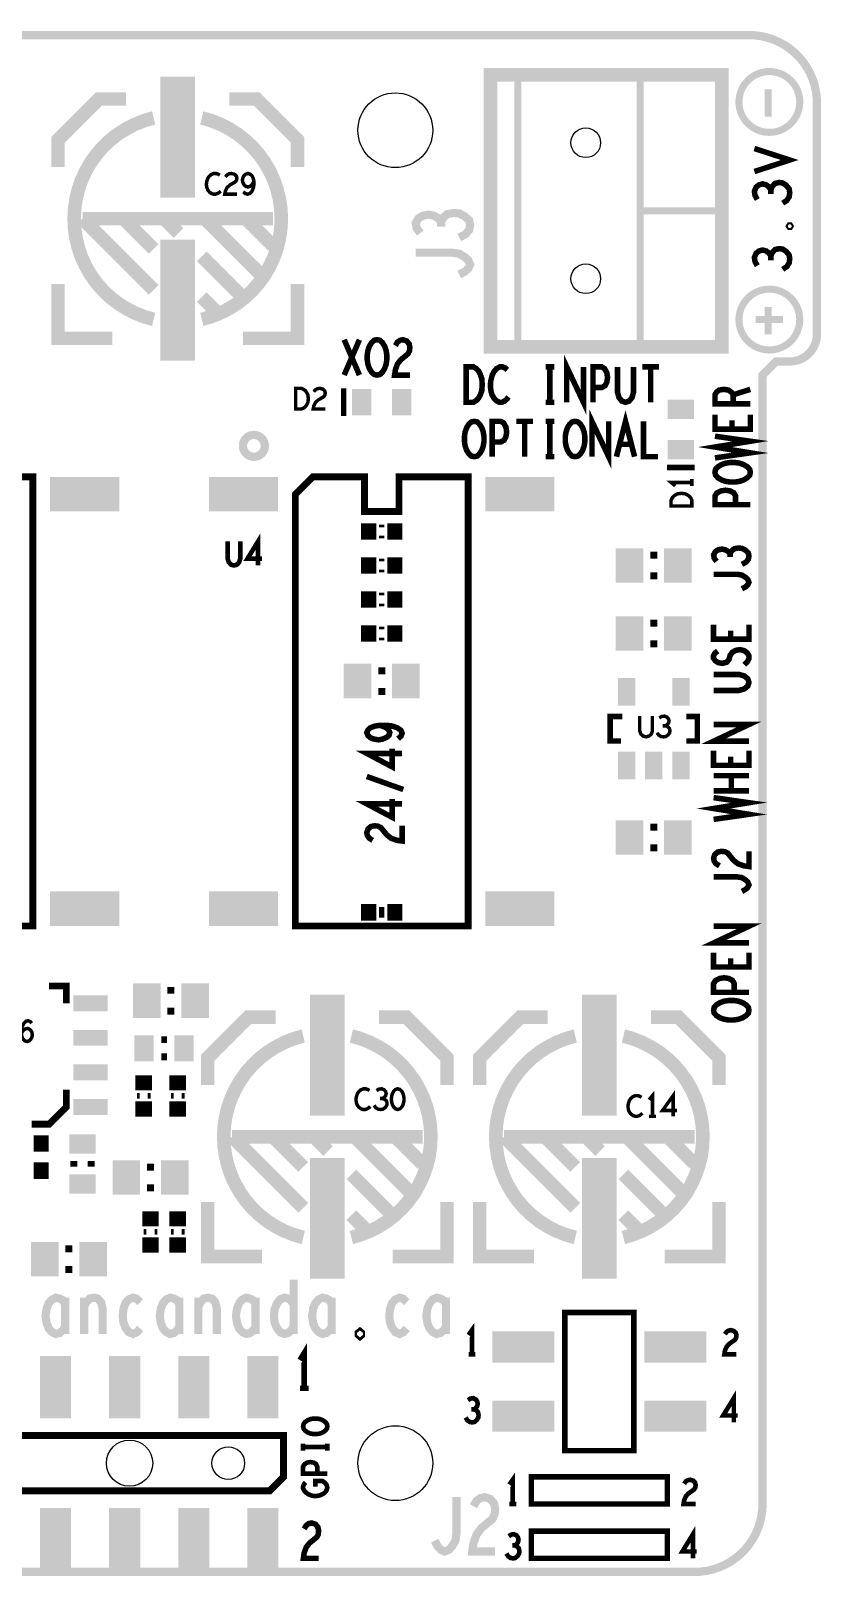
# Model space of a CAD drawing. Extents: x -0.2 to 77.2, y -0.2 to 57.8.
# Drawn here: x 48.1 to 77.2, y -0.2 to 56.7 of the extents above; entities that cross this region are included whole.
import ezdxf

# ---------------------------------------------------------------- set-up
doc = ezdxf.new("R2010")
doc.units = 0
doc.layers.get('0').update_dxf_attribs({"linetype": 'CONTINUOUS'})
for name, color, linetype in [('BOARD_ART', 7, 'CONTINUOUS'), ('PASTETOP_ART', 4, 'CONTINUOUS'), ('SILK_TOP_ART', 10, 'CONTINUOUS'), ('TRANSPORTPIDIGIII-1-4_DRL', 11, 'CONTINUOUS')]:
    doc.layers.add(name, color=color, linetype=linetype)

# ---------------------------------------------------------------- blocks, each defined once
blk = doc.blocks.new('RECTANGLE_76')
blk.add_solid([(0.635, 2.2225), (0.635, -2.2225), (-0.635, 2.2225), (-0.635, -2.2225)])
blk = doc.blocks.new('RECTANGLE_6')
blk.add_solid([(0.508, 0.635), (0.508, -0.635), (-0.508, 0.635), (-0.508, -0.635)])
blk = doc.blocks.new('RECTANGLE_73')
blk.add_solid([(1.27, 0.635), (1.27, -0.635), (-1.27, 0.635), (-1.27, -0.635)])
blk = doc.blocks.new('RECTANGLE_75')
blk.add_solid([(1.143, 0.5715), (1.143, -0.5715), (-1.143, 0.5715), (-1.143, -0.5715)])
blk = doc.blocks.new('RECTANGLE_13')
blk.add_solid([(0.3048, 0.2794), (0.3048, -0.2794), (-0.3048, 0.2794), (-0.3048, -0.2794)])
blk = doc.blocks.new('RECTANGLE_78')
blk.add_solid([(0.4826, 0.3556), (0.4826, -0.3556), (-0.4826, 0.3556), (-0.4826, -0.3556)])
blk = doc.blocks.new('RECTANGLE_8')
blk.add_solid([(0.5715, 1.143), (0.5715, -1.143), (-0.5715, 1.143), (-0.5715, -1.143)])
blk = doc.blocks.new('RECTANGLE_12')
blk.add_solid([(0.2794, 0.3048), (0.2794, -0.3048), (-0.2794, 0.3048), (-0.2794, -0.3048)])
blk = doc.blocks.new('RECTANGLE_72')
blk.add_solid([(0.635, 0.2921), (0.635, -0.2921), (-0.635, 0.2921), (-0.635, -0.2921)])
blk = doc.blocks.new('RECTANGLE_79')
blk.add_solid([(0.3556, 0.4826), (0.3556, -0.4826), (-0.3556, 0.4826), (-0.3556, -0.4826)])
blk = doc.blocks.new('RECTANGLE_21')
blk.add_solid([(0.3175, 0.508), (0.3175, -0.508), (-0.3175, 0.508), (-0.3175, -0.508)])
blk = doc.blocks.new('ROUND_112')
blk.add_circle((0, 0), 0.546)
blk = doc.blocks.new('ROUND_9')
blk.add_circle((0, 0), 0.6)
blk = doc.blocks.new('ROUND_10')
blk.add_circle((0, 0), 0.85)
blk = doc.blocks.new('ROUND_11')
blk.add_circle((0, 0), 1.375)

msp = doc.modelspace()

# ---------------------------------------------------------------- linework, layer by layer
at = {"layer": 'BOARD_ART', "const_width": 0.3048}
for points in [[(74.5, 56.5), (2.5, 56.5)], [(77, 45.5), (77, 54)], [(75, 39.5), (75, 41.25), (75, 44), (75.5, 44.5), (76, 44.5)], [(75, 12.75), (75, 13.25), (75, 35.75), (75, 39.5)], [(75, 2.5), (75, 7.75), (75, 12.75)], [(2.5, 0), (72.5, 0)]]:
    msp.add_lwpolyline(points, dxfattribs=at)
for points in [[(77, 54, 0.4142136), (74.5, 56.5)], [(76, 44.5, 0.4142136), (77, 45.5)], [(72.5, 0, 0.4142136), (75, 2.5)]]:
    msp.add_lwpolyline(points, format="xyb", dxfattribs=at)
at = {"layer": 'SILK_TOP_ART'}
for points, const_width in [([(68.5, 55.0401), (64.9999, 55.0401), (64.9999, 45.0399), (73.5, 45.0399), (73.5, 55.0401), (68.5, 55.0401)], 0.508), ([(65.9999, 55.0401), (65.9999, 45.0399)], 0.2601), ([(66.5, 55.0401), (70.5, 55.0401), (70.5, 45.0399)], 0.2601), ([(75.21, 54.5), (75.21, 53.5)], 0.2601), ([(49.1, 51.65), (49.1, 52.65), (50.6, 54.15), (51.6, 54.15)], 0.5), ([(57.9, 51.65), (57.9, 52.65), (56.4, 54.15), (55.4, 54.15)], 0.5), ([(74.7, 51.4826), (76, 51.906), (74.7, 52.3294)], 0.2032), ([(55.0503, 51.3485), (54.9868, 51.3866), (54.9128, 51.412), (54.8281, 51.412), (54.7328, 51.3739), (54.6588, 51.3104), (54.6058, 51.2342), (54.5635, 51.1072), (54.5529, 50.9929), (54.5741, 50.8786), (54.6058, 50.8024), (54.6693, 50.7262), (54.7434, 50.6754), (54.8175, 50.65), (54.8916, 50.65), (54.9657, 50.6754), (55.0292, 50.7135), (55.0821, 50.7643)], 0.127), ([(55.2514, 51.285), (55.3149, 51.3612), (55.389, 51.3993), (55.4737, 51.412), (55.5795, 51.3866), (55.6536, 51.3231), (55.6748, 51.2469), (55.6642, 51.1707), (55.6218, 51.1072), (55.4102, 50.9802), (55.3149, 50.8913), (55.2514, 50.7643), (55.2302, 50.65), (55.6748, 50.65)], 0.127), ([(55.9076, 50.7389), (55.9817, 50.6754), (56.0663, 50.65), (56.151, 50.6754), (56.2251, 50.7516), (56.278, 50.8659), (56.2992, 50.9802), (56.2992, 51.1199), (56.278, 51.2342), (56.2251, 51.3358), (56.1616, 51.3866), (56.0875, 51.412), (56.0028, 51.3866), (55.9393, 51.3358), (55.897, 51.2596), (55.8758, 51.158), (55.897, 51.0691), (55.9499, 50.9802), (56.0134, 50.9294), (56.0875, 50.9167), (56.1722, 50.9421), (56.2357, 51.0056), (56.2992, 51.1199)], 0.127), ([(75.3067, 50.8085), (75.2417, 50.9101), (75.1334, 50.9948), (75.0033, 51.0287), (74.8733, 50.9948), (74.765, 50.9101), (74.7, 50.7577), (74.7217, 50.6053), (74.8083, 50.4529)], 0.2032), ([(75.74, 50.3175), (75.8917, 50.419), (75.9783, 50.5545), (76, 50.7069), (75.9783, 50.8424), (75.87, 50.9779), (75.74, 51.0625), (75.61, 51.0795), (75.4584, 51.0456), (75.35, 50.9271), (75.3067, 50.8085), (75.3067, 50.6561)], 0.2032), ([(50, 49.75), (52.6151, 47.1349)], 0.5), ([(57, 49.75), (50, 49.75)], 0.5), ([(51.5, 49.75), (52.6151, 48.6349)], 0.5), ([(53, 49.75), (53.5276, 49.2224)], 0.5), ([(54.5, 49.75), (56.5, 47.75)], 0.5), ([(56, 49.75), (57, 48.75)], 0.5), ([(63.1833, 49.64), (63.0833, 49.76), (62.9167, 49.86), (62.7167, 49.9), (62.5167, 49.86), (62.35, 49.76), (62.25, 49.58), (62.2833, 49.4), (62.4167, 49.22)], 0.3), ([(63.85, 49.06), (64.0834, 49.18), (64.2167, 49.34), (64.25, 49.52), (64.2167, 49.68), (64.05, 49.84), (63.85, 49.94), (63.65, 49.96), (63.4167, 49.92), (63.25, 49.78), (63.1833, 49.64), (63.1833, 49.46)], 0.3), ([(73.5, 50.0399), (70.5, 50.0399)], 0.2601), ([(76.0433, 49.474), (76.0217, 49.4401), (75.9783, 49.4401), (75.9567, 49.474), (75.9783, 49.5079), (76.0217, 49.5079), (76.0433, 49.474)], 0.2032), ([(54.3849, 48.3651), (55.8, 46.95)], 0.5), ([(63.85, 47.7), (64.05, 47.8), (64.1833, 47.92), (64.25, 48.06), (64.1833, 48.22), (64.05, 48.34), (63.85, 48.46), (63.5834, 48.5), (62.25, 48.5)], 0.3), ([(75.3067, 48.3765), (75.2417, 48.4781), (75.1334, 48.5628), (75.0033, 48.5967), (74.8733, 48.5628), (74.765, 48.4781), (74.7, 48.3257), (74.7217, 48.1733), (74.8083, 48.0209)], 0.2032), ([(75.74, 47.8855), (75.8917, 47.987), (75.9783, 48.1225), (76, 48.2749), (75.9783, 48.4104), (75.87, 48.5459), (75.74, 48.6305), (75.61, 48.6475), (75.4584, 48.6136), (75.35, 48.4951), (75.3067, 48.3765), (75.3067, 48.2241)], 0.2032), ([(49.1, 47.35), (49.1, 45.35), (51.1, 45.35)], 0.5), ([(57.9, 47.35), (57.9, 45.35), (55.9, 45.35)], 0.5), ([(54.3849, 46.8651), (54.9, 46.35)], 0.5), ([(75.21, 46.5), (75.21, 45.5)], 0.2601), ([(75.75, 46.04), (74.75, 46.04)], 0.2601), ([(59.62, 44), (60.18, 45.3)], 0.2032), ([(59.62, 45.3), (60.18, 44)], 0.2032), ([(60.827, 44), (60.7203, 44.0217), (60.627, 44.1083), (60.547, 44.2383), (60.4937, 44.39), (60.467, 44.5633), (60.467, 44.7367), (60.4937, 44.91), (60.547, 45.0617), (60.627, 45.1917), (60.7203, 45.2783), (60.827, 45.3), (60.9337, 45.2783), (61.027, 45.1917), (61.107, 45.0617), (61.1603, 44.91), (61.187, 44.7367), (61.187, 44.5633), (61.1603, 44.39), (61.107, 44.2383), (61.027, 44.1083), (60.9337, 44.0217), (60.827, 44)], 0.2032), ([(61.5007, 45.0833), (61.5807, 45.2133), (61.674, 45.2783), (61.7807, 45.3), (61.914, 45.2567), (62.0073, 45.1483), (62.034, 45.0184), (62.0207, 44.8883), (61.9673, 44.78), (61.7007, 44.5633), (61.5807, 44.4117), (61.5007, 44.195), (61.474, 44), (62.034, 44)], 0.2032), ([(64.1067, 43), (64.1067, 44.3), (64.3733, 44.3), (64.48, 44.235), (64.56, 44.1483), (64.6267, 44.0184), (64.68, 43.8666), (64.6933, 43.65), (64.68, 43.4333), (64.6267, 43.2816), (64.56, 43.1516), (64.48, 43.065), (64.3733, 43), (64.1067, 43)], 0.2032), ([(65.6203, 44.1917), (65.5403, 44.2567), (65.447, 44.3), (65.3403, 44.3), (65.2203, 44.235), (65.127, 44.1267), (65.0603, 43.9967), (65.007, 43.78), (64.9937, 43.585), (65.0203, 43.39), (65.0603, 43.26), (65.1403, 43.13), (65.2337, 43.0433), (65.327, 43), (65.4203, 43), (65.5137, 43.0433), (65.5937, 43.1083), (65.6603, 43.195)], 0.2032), ([(67.021, 44.3), (67.341, 44.3)], 0.2032), ([(67.181, 44.3), (67.181, 43)], 0.2032), ([(67.8013, 43), (67.8013, 44.3), (68.4147, 43), (68.4147, 44.3)], 0.2032), ([(68.7683, 43), (68.7683, 44.3), (69.0883, 44.3), (69.195, 44.235), (69.275, 44.0833), (69.3017, 43.91), (69.275, 43.7367), (69.2083, 43.6067), (69.0883, 43.5416), (68.7683, 43.5416)], 0.2032), ([(69.6687, 44.3), (69.6687, 43.3683), (69.722, 43.1733), (69.8287, 43.0433), (69.962, 43), (70.0953, 43.0433), (70.202, 43.1733), (70.2553, 43.3683), (70.2553, 44.3)], 0.2032), ([(70.5823, 44.3), (71.1957, 44.3)], 0.2032), ([(70.889, 44.3), (70.889, 43)], 0.2032), ([(57.8347, 42.75), (57.8347, 43.512), (58.0463, 43.512), (58.131, 43.4739), (58.1945, 43.4231), (58.2474, 43.3469), (58.2898, 43.258), (58.3003, 43.131), (58.2898, 43.004), (58.2474, 42.9151), (58.1945, 42.8389), (58.131, 42.7881), (58.0463, 42.75), (57.8347, 42.75)], 0.127), ([(58.5014, 43.385), (58.5649, 43.4612), (58.639, 43.4993), (58.7237, 43.512), (58.8295, 43.4866), (58.9036, 43.4231), (58.9248, 43.3469), (58.9142, 43.2707), (58.8718, 43.2072), (58.6602, 43.0802), (58.5649, 42.9913), (58.5014, 42.8643), (58.4802, 42.75), (58.9248, 42.75)], 0.127), ([(59.603, 42.492), (59.603, 43.508)], 0.2032), ([(74.55, 42.9413), (73.25, 42.9413), (73.25, 43.2747), (73.315, 43.3813), (73.4017, 43.448), (73.575, 43.4747), (73.7483, 43.448), (73.8567, 43.368), (73.9217, 43.2747), (73.9217, 42.9413)], 0.2032), ([(73.9217, 43.2747), (74.55, 43.4747)], 0.2032), ([(67.021, 43), (67.341, 43)], 0.2032), ([(68.7283, 41), (68.7283, 42.3), (69.3417, 41), (69.3417, 42.3)], 0.2032), ([(69.6287, 41), (69.962, 42.3), (70.2953, 41)], 0.2032), ([(74.55, 42.5477), (74.55, 42.0143), (73.25, 42.0143), (73.25, 42.5477)], 0.2032), ([(64.4, 41), (64.2933, 41.0217), (64.2, 41.1083), (64.12, 41.2383), (64.0667, 41.39), (64.04, 41.5633), (64.04, 41.7367), (64.0667, 41.91), (64.12, 42.0617), (64.2, 42.1917), (64.2933, 42.2783), (64.4, 42.3), (64.5067, 42.2783), (64.6, 42.1917), (64.68, 42.0617), (64.7333, 41.91), (64.76, 41.7367), (64.76, 41.5633), (64.7333, 41.39), (64.68, 41.2383), (64.6, 41.1083), (64.5067, 41.0217), (64.4, 41)], 0.2032), ([(65.0603, 41), (65.0603, 42.3), (65.3803, 42.3), (65.487, 42.235), (65.567, 42.0833), (65.5937, 41.91), (65.567, 41.7367), (65.5003, 41.6067), (65.3803, 41.5416), (65.0603, 41.5416)], 0.2032), ([(65.9473, 42.3), (66.5607, 42.3)], 0.2032), ([(66.254, 42.3), (66.254, 41)], 0.2032), ([(67.021, 42.3), (67.341, 42.3)], 0.2032), ([(67.181, 42.3), (67.181, 41)], 0.2032), ([(68.108, 41), (68.0013, 41.0217), (67.908, 41.1083), (67.828, 41.2383), (67.7747, 41.39), (67.748, 41.5633), (67.748, 41.7367), (67.7747, 41.91), (67.828, 42.0617), (67.908, 42.1917), (68.0013, 42.2783), (68.108, 42.3), (68.2147, 42.2783), (68.308, 42.1917), (68.388, 42.0617), (68.4413, 41.91), (68.468, 41.7367), (68.468, 41.5633), (68.4413, 41.39), (68.388, 41.2383), (68.308, 41.1083), (68.2147, 41.0217), (68.108, 41)], 0.2032), ([(70.6223, 42.3), (70.6223, 41), (71.1557, 41)], 0.2032), ([(73.8783, 42.3343), (73.8783, 42.0143)], 0.2032), ([(70.1753, 41.455), (69.7487, 41.455)], 0.2032), ([(73.25, 40.954), (74.55, 41.1407), (73.25, 41.354), (74.55, 41.5673), (73.25, 41.754)], 0.2032), ([(67.021, 41), (67.341, 41)], 0.2032), ([(41.825, 39.62), (41.825, 23.745), (48.175, 23.745), (48.175, 40.255), (45.635, 40.255), (45.635, 38.985), (44.365, 38.985), (44.365, 40.255), (42.46, 40.255), (41.825, 39.62)], 0.254), ([(57.825, 39.62), (57.825, 23.745), (64.175, 23.745), (64.175, 40.255), (61.635, 40.255), (61.635, 38.985), (60.365, 38.985), (60.365, 40.255), (58.46, 40.255), (57.825, 39.62)], 0.254), ([(72.508, 40.603), (71.492, 40.603)], 0.2032), ([(74.55, 40.427), (74.5283, 40.3203), (74.4417, 40.227), (74.3117, 40.147), (74.16, 40.0937), (73.9867, 40.067), (73.8133, 40.067), (73.64, 40.0937), (73.4883, 40.147), (73.3583, 40.227), (73.2717, 40.3203), (73.25, 40.427), (73.2717, 40.5337), (73.3583, 40.627), (73.4883, 40.707), (73.64, 40.7603), (73.8133, 40.787), (73.9867, 40.787), (74.16, 40.7603), (74.3117, 40.707), (74.4417, 40.627), (74.5283, 40.5337), (74.55, 40.427)], 0.2032), ([(72.4, 40.0525), (71.638, 40.0525), (71.7904, 39.9255)], 0.127), ([(72.4, 39.9255), (72.4, 40.1795)], 0.127), ([(74.55, 39.2333), (73.25, 39.2333), (73.25, 39.5533), (73.315, 39.66), (73.4667, 39.74), (73.64, 39.7667), (73.8133, 39.74), (73.9433, 39.6733), (74.0084, 39.5533), (74.0084, 39.2333)], 0.2032), ([(72.4, 39.1847), (71.638, 39.1847), (71.638, 39.3963), (71.6761, 39.481), (71.7269, 39.5445), (71.8031, 39.5974), (71.892, 39.6398), (72.019, 39.6503), (72.146, 39.6398), (72.2349, 39.5974), (72.3111, 39.5445), (72.3619, 39.481), (72.4, 39.3963), (72.4, 39.1847)], 0.127), ([(56.4565, 37), (56.4565, 37.889), (56.0649, 37.2519), (56.5941, 37.2519)], 0.17), ([(61, 38.4), (61, 38.5)], 0.2032), ([(61, 38), (61, 38.1)], 0.2032), ([(55.3347, 37.889), (55.3347, 37.2519), (55.377, 37.1185), (55.4617, 37.0296), (55.5675, 37), (55.6733, 37.0296), (55.758, 37.1185), (55.8003, 37.2519), (55.8003, 37.889)], 0.17), ([(71, 37.508), (71, 37.254)], 0.254), ([(73.8067, 37.4293), (73.7417, 37.5093), (73.6334, 37.576), (73.5033, 37.6027), (73.3733, 37.576), (73.265, 37.5093), (73.2, 37.3893), (73.2217, 37.2693), (73.3083, 37.1493)], 0.2032), ([(74.24, 37.0427), (74.3917, 37.1227), (74.4783, 37.2293), (74.5, 37.3493), (74.4783, 37.456), (74.37, 37.5627), (74.24, 37.6293), (74.11, 37.6427), (73.9584, 37.616), (73.85, 37.5227), (73.8067, 37.4293), (73.8067, 37.3093)], 0.2032), ([(61, 37.15), (61, 37.25)], 0.2032), ([(61, 36.75), (61, 36.85)], 0.2032), ([(71, 36.746), (71, 36.492)], 0.254), ([(74.24, 36.1423), (74.37, 36.209), (74.4567, 36.289), (74.5, 36.3823), (74.4567, 36.489), (74.37, 36.569), (74.24, 36.649), (74.0667, 36.6757), (73.2, 36.6757)], 0.2032), ([(61, 35.9), (61, 36)], 0.2032), ([(61, 35.5), (61, 35.6)], 0.2032), ([(61, 34.65), (61, 34.75)], 0.2032), ([(71, 35.008), (71, 34.754)], 0.254), ([(74.5, 34.8217), (74.5, 34.2883), (73.2, 34.2883), (73.2, 34.8217)], 0.2032), ([(73.8283, 34.6083), (73.8283, 34.2883)], 0.2032), ([(61, 34.25), (61, 34.35)], 0.2032), ([(71, 34.246), (71, 33.992)], 0.254), ([(74.3267, 33.348), (74.435, 33.4547), (74.5, 33.5747), (74.5, 33.6813), (74.435, 33.788), (74.3267, 33.868), (74.175, 33.908), (74.0234, 33.8813), (73.8933, 33.8147), (73.8067, 33.6947), (73.7633, 33.5347), (73.6767, 33.4413), (73.525, 33.4013), (73.3733, 33.428), (73.265, 33.4947), (73.2, 33.588), (73.2, 33.6813), (73.2433, 33.7747), (73.3517, 33.8547)], 0.2032), ([(61, 33.004), (61, 33.258)], 0.254), ([(73.2, 32.4077), (74.1317, 32.4077), (74.3267, 32.461), (74.4567, 32.5677), (74.5, 32.701), (74.4567, 32.8343), (74.3267, 32.941), (74.1317, 32.9943), (73.2, 32.9943)], 0.2032), ([(61, 32.242), (61, 32.496)], 0.254), ([(69.8, 30.55), (69.4, 30.55), (69.4, 31.45), (69.85, 31.45)], 0.2), ([(70.4847, 31.462), (70.4847, 30.9159), (70.527, 30.8016), (70.6117, 30.7254), (70.7175, 30.7), (70.8233, 30.7254), (70.908, 30.8016), (70.9503, 30.9159), (70.9503, 31.462)], 0.127), ([(71.4266, 31.1064), (71.4901, 31.1445), (71.543, 31.208), (71.5642, 31.2842), (71.543, 31.3604), (71.4901, 31.4239), (71.3948, 31.462), (71.2996, 31.4493), (71.2043, 31.3985)], 0.127), ([(72.2, 30.55), (72.6, 30.55), (72.6, 31.45), (72.2, 31.45)], 0.2), ([(74.5, 30.5403), (73.2, 30.5403), (74.5, 31.1537), (73.2, 31.1537)], 0.2032), ([(61.5984, 30.6313), (61.7067, 30.7247), (61.75, 30.8313), (61.7067, 30.938), (61.5767, 31.0313), (61.3817, 31.098), (61.1867, 31.1247), (60.9483, 31.1247), (60.7533, 31.098), (60.58, 31.0313), (60.4933, 30.9513), (60.45, 30.858), (60.4933, 30.7513), (60.58, 30.6713), (60.71, 30.618), (60.8834, 30.5913), (61.035, 30.618), (61.1867, 30.6847), (61.2734, 30.7647), (61.295, 30.858), (61.2517, 30.9647), (61.1433, 31.0447), (60.9483, 31.1247)], 0.2032), ([(71.1197, 30.8524), (71.1832, 30.7635), (71.2678, 30.7127), (71.3631, 30.7), (71.4478, 30.7127), (71.5324, 30.7762), (71.5853, 30.8524), (71.5959, 30.9286), (71.5748, 31.0175), (71.5007, 31.081), (71.4266, 31.1064), (71.3313, 31.1064)], 0.127), ([(61.75, 30.091), (60.45, 30.091), (61.3817, 29.5977), (61.3817, 30.2643)], 0.2032), ([(74.5, 30.1867), (74.5, 29.6533), (73.2, 29.6533), (73.2, 30.1867)], 0.2032), ([(73.8283, 29.9733), (73.8283, 29.6533)], 0.2032), ([(61.7933, 28.764), (60.45, 29.244)], 0.2032), ([(73.2, 29.273), (74.5, 29.273)], 0.2032), ([(73.85, 29.273), (73.85, 28.713)], 0.2032), ([(61.75, 28.237), (60.45, 28.237), (61.3817, 27.7437), (61.3817, 28.4103)], 0.2032), ([(73.2, 27.666), (74.5, 27.8527), (73.2, 28.066), (74.5, 28.2793), (73.2, 28.466)], 0.2032), ([(74.5, 28.713), (73.2, 28.713)], 0.2032), ([(60.6667, 26.8967), (60.5367, 26.9767), (60.4717, 27.07), (60.45, 27.1767), (60.4933, 27.31), (60.6017, 27.4033), (60.7316, 27.43), (60.8617, 27.4167), (60.97, 27.3633), (61.1867, 27.0967), (61.3383, 26.9767), (61.555, 26.8967), (61.75, 26.87), (61.75, 27.43)], 0.2032), ([(71, 27.254), (71, 27.508)], 0.254), ([(71, 26.492), (71, 26.746)], 0.254), ([(73.4167, 25.9587), (73.2867, 26.0387), (73.2217, 26.132), (73.2, 26.2387), (73.2433, 26.372), (73.3517, 26.4653), (73.4816, 26.492), (73.6117, 26.4787), (73.72, 26.4253), (73.9367, 26.1587), (74.0883, 26.0387), (74.305, 25.9587), (74.5, 25.932), (74.5, 26.492)], 0.2032), ([(74.24, 25.0183), (74.37, 25.085), (74.4567, 25.165), (74.5, 25.2583), (74.4567, 25.365), (74.37, 25.445), (74.24, 25.525), (74.0667, 25.5517), (73.2, 25.5517)], 0.2032), ([(61, 24.45), (61, 24.05)], 0.2032), ([(74.5, 23.1243), (73.2, 23.1243), (74.5, 23.7377), (73.2, 23.7377)], 0.2032), ([(74.5, 22.7707), (74.5, 22.2373), (73.2, 22.2373), (73.2, 22.7707)], 0.2032), ([(73.8283, 22.5573), (73.8283, 22.2373)], 0.2032), ([(48.77, 21.54), (49.405, 21.54), (49.405, 20.905)], 0.254), ([(53.25, 21.254), (53.25, 21.508)], 0.254), ([(74.5, 21.3103), (73.2, 21.3103), (73.2, 21.6303), (73.265, 21.737), (73.4167, 21.817), (73.59, 21.8437), (73.7633, 21.817), (73.8933, 21.7503), (73.9584, 21.6303), (73.9584, 21.3103)], 0.2032), ([(74.5, 20.65), (74.4783, 20.5433), (74.3917, 20.45), (74.2617, 20.37), (74.11, 20.3167), (73.9367, 20.29), (73.7633, 20.29), (73.59, 20.3167), (73.4383, 20.37), (73.3083, 20.45), (73.2217, 20.5433), (73.2, 20.65), (73.2217, 20.7567), (73.3083, 20.85), (73.4383, 20.93), (73.59, 20.9833), (73.7633, 21.01), (73.9367, 21.01), (74.11, 20.9833), (74.2617, 20.93), (74.3917, 20.85), (74.4783, 20.7567), (74.5, 20.65)], 0.2032), ([(53.25, 20.492), (53.25, 20.746)], 0.254), ([(54.6, 17.9), (54.6, 18.9), (56.1, 20.4), (57.1, 20.4)], 0.5), ([(63.4, 17.9), (63.4, 18.9), (61.9, 20.4), (60.9, 20.4)], 0.5), ([(64.6, 17.9), (64.6, 18.9), (66.1, 20.4), (67.1, 20.4)], 0.5), ([(73.4, 17.9), (73.4, 18.9), (71.9, 20.4), (70.9, 20.4)], 0.5), ([(47.7514, 19.8175), (47.8255, 19.9064), (47.889, 19.9572), (47.9737, 19.9826), (48.0478, 19.9572), (48.1007, 19.9064), (48.143, 19.8302), (48.1536, 19.7413), (48.143, 19.6651), (48.1007, 19.5889), (48.0372, 19.5254), (47.9631, 19.5), (47.8784, 19.5254), (47.8043, 19.6016), (47.762, 19.7159), (47.7514, 19.8429), (47.7726, 20.008), (47.8043, 20.0969), (47.8572, 20.1858), (47.9313, 20.2493), (48.0054, 20.262), (48.0795, 20.2366), (48.1324, 20.1731)], 0.127), ([(53, 19.4405), (53, 19.6945)], 0.2032), ([(53, 18.8055), (53, 19.0595)], 0.2032), ([(49.405, 17.73), (49.405, 17.095), (48.77, 16.46), (48.135, 16.46)], 0.254), ([(60.5503, 17.6985), (60.4868, 17.7366), (60.4128, 17.762), (60.3281, 17.762), (60.2328, 17.7239), (60.1588, 17.6604), (60.1058, 17.5842), (60.0635, 17.4572), (60.0529, 17.3429), (60.0741, 17.2286), (60.1058, 17.1524), (60.1693, 17.0762), (60.2434, 17.0254), (60.3175, 17), (60.3916, 17), (60.4657, 17.0254), (60.5292, 17.0635), (60.5821, 17.1143)], 0.127), ([(61.0266, 17.4064), (61.0901, 17.4445), (61.143, 17.508), (61.1642, 17.5842), (61.143, 17.6604), (61.0901, 17.7239), (60.9948, 17.762), (60.8996, 17.7493), (60.8043, 17.6985)], 0.127), ([(61.5875, 17.762), (61.5028, 17.7366), (61.4393, 17.6731), (61.397, 17.5969), (61.3652, 17.4953), (61.3547, 17.381), (61.3652, 17.2667), (61.397, 17.1651), (61.4393, 17.0889), (61.5028, 17.0254), (61.5875, 17), (61.6722, 17.0254), (61.7357, 17.0889), (61.778, 17.1651), (61.8098, 17.2667), (61.8203, 17.381), (61.8098, 17.4953), (61.778, 17.5969), (61.7357, 17.6731), (61.6722, 17.7366), (61.5875, 17.762)], 0.127), ([(70.9525, 16.75), (70.9525, 17.512), (70.8255, 17.3596)], 0.127), ([(71.7145, 16.75), (71.7145, 17.512), (71.3229, 16.9659), (71.8521, 16.9659)], 0.127), ([(52, 17.5), (52.1, 17.5)], 0.2032), ([(52.4, 17.5), (52.5, 17.5)], 0.2032), ([(53.25, 17.5), (53.35, 17.5)], 0.2032), ([(53.65, 17.5), (53.75, 17.5)], 0.2032), ([(60.7197, 17.1524), (60.7832, 17.0635), (60.8678, 17.0127), (60.9631, 17), (61.0478, 17.0127), (61.1324, 17.0762), (61.1853, 17.1524), (61.1959, 17.2286), (61.1748, 17.3175), (61.1007, 17.381), (61.0266, 17.4064), (60.9313, 17.4064)], 0.127), ([(70.5503, 17.4485), (70.4868, 17.4866), (70.4128, 17.512), (70.3281, 17.512), (70.2328, 17.4739), (70.1588, 17.4104), (70.1058, 17.3342), (70.0635, 17.2072), (70.0529, 17.0929), (70.0741, 16.9786), (70.1058, 16.9024), (70.1693, 16.8262), (70.2434, 16.7754), (70.3175, 16.75), (70.3916, 16.75), (70.4657, 16.7754), (70.5292, 16.8135), (70.5821, 16.8643)], 0.127), ([(70.8255, 16.75), (71.0795, 16.75)], 0.127), ([(55.5, 16), (58.1151, 13.3849)], 0.5), ([(62.5, 16), (55.5, 16)], 0.5), ([(57, 16), (58.1151, 14.8849)], 0.5), ([(58.5, 16), (59.0276, 15.4724)], 0.5), ([(60, 16), (62, 14)], 0.5), ([(61.5, 16), (62.5, 15)], 0.5), ([(65.5, 16), (68.1151, 13.3849)], 0.5), ([(72.5, 16), (65.5, 16)], 0.5), ([(67, 16), (68.1151, 14.8849)], 0.5), ([(68.5, 16), (69.0276, 15.4724)], 0.5), ([(70, 16), (72, 14)], 0.5), ([(71.5, 16), (72.5, 15)], 0.5), ([(49.8095, 15), (49.5555, 15)], 0.2032), ([(50.4445, 15), (50.1905, 15)], 0.2032), ([(52.5, 14.754), (52.5, 15.008)], 0.254), ([(59.8849, 14.6151), (61.3, 13.2)], 0.5), ([(69.8849, 14.6151), (71.3, 13.2)], 0.5), ([(52.5, 13.992), (52.5, 14.246)], 0.254), ([(54.6, 13.6), (54.6, 11.6), (56.6, 11.6)], 0.5), ([(63.4, 13.6), (63.4, 11.6), (61.4, 11.6)], 0.5), ([(64.6, 13.6), (64.6, 11.6), (66.6, 11.6)], 0.5), ([(73.4, 13.6), (73.4, 11.6), (71.4, 11.6)], 0.5), ([(59.8849, 13.1151), (60.4, 12.6)], 0.5), ([(69.8849, 13.1151), (70.4, 12.6)], 0.5), ([(52.35, 12.5), (52.25, 12.5)], 0.2032), ([(52.75, 12.5), (52.65, 12.5)], 0.2032), ([(53.35, 12.5), (53.25, 12.5)], 0.2032), ([(53.75, 12.5), (53.65, 12.5)], 0.2032), ([(49.5, 12.008), (49.5, 11.754)], 0.254), ([(49.5, 11.246), (49.5, 10.992)], 0.254), ([(57.76, 10.75), (57.76, 8.75)], 0.3), ([(49.36, 9.85), (49.28, 9.9833), (49.16, 10.05), (49.02, 10.0833), (48.88, 10.0166), (48.76, 9.8833), (48.68, 9.6833), (48.64, 9.4166), (48.68, 9.15), (48.76, 8.95), (48.88, 8.8167), (49.02, 8.75), (49.16, 8.7833), (49.28, 8.8833), (49.36, 9.0166)], 0.3), ([(49.36, 8.75), (49.36, 10.0833)], 0.3), ([(50.06, 9.75), (50.14, 9.9167), (50.26, 10.05), (50.42, 10.0833), (50.56, 10.05), (50.68, 9.9167), (50.74, 9.6833), (50.74, 8.75)], 0.3), ([(50.06, 8.75), (50.06, 10.0833)], 0.3), ([(52.12, 9.9167), (51.98, 10.05), (51.86, 10.0833), (51.7, 10.0166), (51.58, 9.8833), (51.5, 9.65), (51.48, 9.4166), (51.5, 9.1833), (51.58, 8.9833), (51.7, 8.8167), (51.86, 8.75), (52, 8.8167), (52.12, 8.95)], 0.3), ([(53.56, 9.85), (53.48, 9.9833), (53.36, 10.05), (53.22, 10.0833), (53.08, 10.0166), (52.96, 9.8833), (52.88, 9.6833), (52.84, 9.4166), (52.88, 9.15), (52.96, 8.95), (53.08, 8.8167), (53.22, 8.75), (53.36, 8.7833), (53.48, 8.8833), (53.56, 9.0166)], 0.3), ([(53.56, 8.75), (53.56, 10.0833)], 0.3), ([(54.26, 9.75), (54.34, 9.9167), (54.46, 10.05), (54.62, 10.0833), (54.76, 10.05), (54.88, 9.9167), (54.94, 9.6833), (54.94, 8.75)], 0.3), ([(54.26, 8.75), (54.26, 10.0833)], 0.3), ([(56.36, 9.85), (56.28, 9.9833), (56.16, 10.05), (56.02, 10.0833), (55.88, 10.0166), (55.76, 9.8833), (55.68, 9.6833), (55.64, 9.4166), (55.68, 9.15), (55.76, 8.95), (55.88, 8.8167), (56.02, 8.75), (56.16, 8.7833), (56.28, 8.8833), (56.36, 9.0166)], 0.3), ([(56.36, 8.75), (56.36, 10.0833)], 0.3), ([(57.76, 9.0499), (57.68, 8.8833), (57.56, 8.7833), (57.42, 8.75), (57.26, 8.8167), (57.14, 8.9833), (57.06, 9.1833), (57.04, 9.4166), (57.06, 9.65), (57.14, 9.85), (57.26, 10.0166), (57.42, 10.0833), (57.56, 10.05), (57.66, 9.9833), (57.76, 9.85)], 0.3), ([(59.16, 9.85), (59.08, 9.9833), (58.96, 10.05), (58.82, 10.0833), (58.68, 10.0166), (58.56, 9.8833), (58.48, 9.6833), (58.44, 9.4166), (58.48, 9.15), (58.56, 8.95), (58.68, 8.8167), (58.82, 8.75), (58.96, 8.7833), (59.08, 8.8833), (59.16, 9.0166)], 0.3), ([(59.16, 8.75), (59.16, 10.0833)], 0.3), ([(61.92, 9.9167), (61.78, 10.05), (61.66, 10.0833), (61.5, 10.0166), (61.38, 9.8833), (61.3, 9.65), (61.28, 9.4166), (61.3, 9.1833), (61.38, 8.9833), (61.5, 8.8167), (61.66, 8.75), (61.8, 8.8167), (61.92, 8.95)], 0.3), ([(63.36, 9.85), (63.28, 9.9833), (63.16, 10.05), (63.02, 10.0833), (62.88, 10.0166), (62.76, 9.8833), (62.68, 9.6833), (62.64, 9.4166), (62.68, 9.15), (62.76, 8.95), (62.88, 8.8167), (63.02, 8.75), (63.16, 8.7833), (63.28, 8.8833), (63.36, 9.0166)], 0.3), ([(63.36, 8.75), (63.36, 10.0833)], 0.3), ([(64.3175, 8), (64.3175, 8.889), (64.1905, 8.7112)], 0.17), ([(67.73, 4.46), (70.27, 4.46), (70.27, 9.54), (67.73, 9.54), (67.73, 4.46)], 0.2032), ([(60.2, 8.6833), (60.16, 8.7167), (60.16, 8.7833), (60.2, 8.8167), (60.24, 8.7833), (60.24, 8.7167), (60.2, 8.6833)], 0.3), ([(73.6164, 8.7408), (73.6799, 8.8297), (73.754, 8.8742), (73.8387, 8.889), (73.9445, 8.8594), (74.0186, 8.7853), (74.0398, 8.6964), (74.0292, 8.6075), (73.9868, 8.5334), (73.7752, 8.3852), (73.6799, 8.2815), (73.6164, 8.1333), (73.5952, 8), (74.0398, 8)], 0.17), ([(58.15, 6.75), (58.15, 8.05), (57.99, 7.79)], 0.2032), ([(64.1905, 8), (64.4445, 8)], 0.17), ([(57.99, 6.75), (58.31, 6.75)], 0.2032), ([(64.3916, 5.9741), (64.4551, 6.0186), (64.508, 6.0926), (64.5292, 6.1816), (64.508, 6.2705), (64.4551, 6.3445), (64.3598, 6.389), (64.2646, 6.3742), (64.1693, 6.3149)], 0.17), ([(73.9445, 5.5), (73.9445, 6.389), (73.5529, 5.7519), (74.0821, 5.7519)], 0.17), ([(59, 5.3535), (58.9852, 5.2688), (58.9259, 5.1948), (58.837, 5.1312), (58.7333, 5.0889), (58.6148, 5.0677), (58.4962, 5.0677), (58.3777, 5.0889), (58.274, 5.1312), (58.1851, 5.1948), (58.1258, 5.2688), (58.111, 5.3535), (58.1258, 5.4382), (58.1851, 5.5122), (58.274, 5.5758), (58.3777, 5.6181), (58.4962, 5.6393), (58.6148, 5.6393), (58.7333, 5.6181), (58.837, 5.5758), (58.9259, 5.5122), (58.9852, 5.4382), (59, 5.3535)], 0.17), ([(64.0847, 5.6778), (64.1482, 5.5741), (64.2328, 5.5148), (64.3281, 5.5), (64.4128, 5.5148), (64.4974, 5.5889), (64.5503, 5.6778), (64.5609, 5.7667), (64.5398, 5.8704), (64.4657, 5.9445), (64.3916, 5.9741), (64.2963, 5.9741)], 0.17), ([(7.608, 5.016), (7.608, 2.984), (56.884, 2.984), (57.392, 3.492), (57.392, 5.016), (7.608, 5.016)], 0.254), ([(58.111, 4.4645), (58.111, 4.7185)], 0.17), ([(58.111, 4.5915), (59, 4.5915)], 0.17), ([(59, 4.4645), (59, 4.7185)], 0.17), ([(59, 3.6178), (58.111, 3.6178), (58.111, 3.8718), (58.1555, 3.9565), (58.2592, 4.02), (58.3777, 4.0412), (58.4962, 4.02), (58.5851, 3.9671), (58.6296, 3.8718), (58.6296, 3.6178)], 0.17), ([(58.5555, 3.131), (58.5555, 3.3427), (58.8222, 3.3427), (58.9111, 3.2792), (58.9704, 3.2051), (59, 3.0993), (58.9704, 2.9934), (58.9111, 2.9193), (58.8222, 2.8558), (58.7185, 2.8135), (58.6, 2.7923), (58.4962, 2.7923), (58.4074, 2.8135), (58.3036, 2.8558), (58.2147, 2.9193), (58.1555, 2.9828), (58.111, 3.0675), (58.111, 3.1416), (58.1406, 3.2262), (58.1999, 3.2898)], 0.17), ([(65.8175, 2.5), (65.8175, 3.389), (65.6905, 3.2112)], 0.17), ([(66.5, 2.5), (71.5, 2.5), (71.5, 3.5), (66.5, 3.5), (66.5, 2.5)], 0.2032), ([(72.1164, 3.2408), (72.1799, 3.3297), (72.254, 3.3742), (72.3387, 3.389), (72.4445, 3.3594), (72.5186, 3.2853), (72.5398, 3.1964), (72.5292, 3.1075), (72.4868, 3.0334), (72.2752, 2.8852), (72.1799, 2.7815), (72.1164, 2.6333), (72.0952, 2.5), (72.5398, 2.5)], 0.17), ([(62.95, 1.15), (63.05, 0.95), (63.17, 0.8167), (63.31, 0.75), (63.47, 0.8167), (63.59, 0.95), (63.71, 1.15), (63.75, 1.4166), (63.75, 2.75)], 0.3), ([(64.37, 2.4167), (64.49, 2.6166), (64.63, 2.7167), (64.79, 2.75), (64.99, 2.6833), (65.13, 2.5167), (65.17, 2.3167), (65.15, 2.1166), (65.07, 1.95), (64.67, 1.6167), (64.49, 1.3833), (64.37, 1.0499), (64.33, 0.75), (65.17, 0.75)], 0.3), ([(65.6905, 2.5), (65.9445, 2.5)], 0.17), ([(58.1467, 1.5833), (58.2267, 1.7133), (58.32, 1.7783), (58.4267, 1.8), (58.56, 1.7567), (58.6533, 1.6483), (58.68, 1.5184), (58.6667, 1.3883), (58.6133, 1.28), (58.3467, 1.0633), (58.2267, 0.9117), (58.1467, 0.695), (58.12, 0.5), (58.68, 0.5)], 0.2032), ([(65.8916, 0.9741), (65.9551, 1.0186), (66.008, 1.0926), (66.0292, 1.1816), (66.008, 1.2705), (65.9551, 1.3445), (65.8598, 1.389), (65.7646, 1.3742), (65.6693, 1.3149)], 0.17), ([(66.5, 0.5), (71.5, 0.5), (71.5, 1.5), (66.5, 1.5), (66.5, 0.5)], 0.2032), ([(72.4445, 0.5), (72.4445, 1.389), (72.0529, 0.7519), (72.5821, 0.7519)], 0.17), ([(65.5847, 0.6778), (65.6482, 0.5741), (65.7328, 0.5148), (65.8281, 0.5), (65.9128, 0.5148), (65.9974, 0.5889), (66.0503, 0.6778), (66.0609, 0.7667), (66.0398, 0.8704), (65.9657, 0.9445), (65.8916, 0.9741), (65.7963, 0.9741)], 0.17)]:
    msp.add_lwpolyline(points, dxfattribs=dict(at, const_width=const_width))
for points, const_width in [([(74.1321, 54.04, 1), (76.3681, 54.04, 1)], 0.2601), ([(74.1321, 46.04, 1), (76.3681, 46.04, 1)], 0.2601), ([(55.8994, 41.398, 1), (56.7026, 41.398, 1)], 0.3048)]:
    msp.add_lwpolyline(points, format="xyb", close=True, dxfattribs=dict(at, const_width=const_width))
at = {"layer": 'SILK_TOP_ART', "const_width": 0.5}
for points in [[(52.6151, 53.4537, 0.3470716), (49.6921, 49.75)], [(57.3079, 49.75, 0.3470716), (54.3849, 53.4537)], [(49.6921, 49.75, 0.3470716), (52.6151, 46.0463)], [(54.3849, 46.0463, 0.3470716), (57.3079, 49.75)], [(58.1151, 19.7037, 0.3470716), (55.1921, 16)], [(62.8079, 16, 0.3470716), (59.8849, 19.7037)], [(68.1151, 19.7037, 0.3470716), (65.1921, 16)], [(72.8079, 16, 0.3470716), (69.8849, 19.7037)], [(55.1921, 16, 0.3470716), (58.1151, 12.2963)], [(59.8849, 12.2963, 0.3470716), (62.8079, 16)], [(65.1921, 16, 0.3470716), (68.1151, 12.2963)], [(69.8849, 12.2963, 0.3470716), (72.8079, 16)]]:
    msp.add_lwpolyline(points, format="xyb", dxfattribs=at)

# ---------------------------------------------------------------- block references
at = {"layer": 'PASTETOP_ART'}
for name, p in [('RECTANGLE_76', (53.5, 52.75)), ('RECTANGLE_76', (53.5, 46.75)), ('RECTANGLE_79', (60.2634, 43)), ('RECTANGLE_79', (61.7366, 43)), ('RECTANGLE_78', (72, 42.7366)), ('RECTANGLE_78', (72, 41.2634)), ('RECTANGLE_73', (50.08, 39.62)), ('RECTANGLE_73', (55.92, 39.62)), ('RECTANGLE_73', (66.08, 39.62)), ('RECTANGLE_12', (60.52, 38.25)), ('RECTANGLE_12', (61.48, 38.25)), ('RECTANGLE_6', (70.111, 37)), ('RECTANGLE_6', (71.889, 37)), ('RECTANGLE_12', (60.52, 37)), ('RECTANGLE_12', (61.48, 37)), ('RECTANGLE_12', (60.52, 35.75)), ('RECTANGLE_12', (61.48, 35.75)), ('RECTANGLE_12', (60.52, 34.5)), ('RECTANGLE_12', (61.48, 34.5)), ('RECTANGLE_6', (70.111, 34.5)), ('RECTANGLE_6', (71.889, 34.5)), ('RECTANGLE_6', (60.111, 32.75)), ('RECTANGLE_6', (61.889, 32.75)), ('RECTANGLE_21', (70, 32.35)), ('RECTANGLE_21', (72, 32.35)), ('RECTANGLE_21', (70, 29.65)), ('RECTANGLE_21', (71, 29.65)), ('RECTANGLE_21', (72, 29.65)), ('RECTANGLE_6', (70.111, 27)), ('RECTANGLE_6', (71.889, 27)), ('RECTANGLE_73', (50.08, 24.38)), ('RECTANGLE_73', (55.92, 24.38)), ('RECTANGLE_73', (66.08, 24.38)), ('RECTANGLE_12', (60.52, 24.25)), ('RECTANGLE_12', (61.48, 24.25)), ('RECTANGLE_6', (52.361, 21)), ('RECTANGLE_6', (54.139, 21)), ('RECTANGLE_72', (50.294, 20.905)), ('RECTANGLE_76', (59, 19)), ('RECTANGLE_76', (69, 19)), ('RECTANGLE_72', (50.294, 19.635)), ('RECTANGLE_79', (52.2634, 19.25)), ('RECTANGLE_79', (53.7366, 19.25)), ('RECTANGLE_72', (50.294, 18.365)), ('RECTANGLE_13', (52.25, 17.98)), ('RECTANGLE_13', (53.5, 17.98)), ('RECTANGLE_72', (50.294, 17.095)), ('RECTANGLE_13', (52.25, 17.02)), ('RECTANGLE_13', (53.5, 17.02)), ('RECTANGLE_12', (48.48, 15.75)), ('RECTANGLE_78', (50, 15.7366)), ('RECTANGLE_12', (48.48, 14.75)), ('RECTANGLE_6', (51.611, 14.5)), ('RECTANGLE_6', (53.389, 14.5)), ('RECTANGLE_76', (59, 13)), ('RECTANGLE_76', (69, 13)), ('RECTANGLE_78', (50, 14.2634)), ('RECTANGLE_13', (52.5, 12.98)), ('RECTANGLE_13', (53.5, 12.98)), ('RECTANGLE_6', (48.611, 11.5)), ('RECTANGLE_6', (50.389, 11.5)), ('RECTANGLE_13', (52.5, 12.02)), ('RECTANGLE_13', (53.5, 12.02)), ('RECTANGLE_75', (66.206, 8.27)), ('RECTANGLE_75', (71.794, 8.27)), ('RECTANGLE_8', (49.01, 6.794)), ('RECTANGLE_8', (51.55, 6.794)), ('RECTANGLE_8', (54.09, 6.794)), ('RECTANGLE_8', (56.63, 6.794)), ('RECTANGLE_75', (66.206, 5.73)), ('RECTANGLE_75', (71.794, 5.73)), ('RECTANGLE_8', (49.01, 1.206)), ('RECTANGLE_8', (51.55, 1.206)), ('RECTANGLE_8', (54.09, 1.206)), ('RECTANGLE_8', (56.63, 1.206))]:
    msp.add_blockref(name, p, dxfattribs=at)
at = {"layer": 'TRANSPORTPIDIGIII-1-4_DRL'}
for name, p in [('ROUND_11', (61.5, 53)), ('ROUND_112', (68.5, 52.54)), ('ROUND_112', (68.5, 47.54)), ('ROUND_11', (61.5, 4)), ('ROUND_10', (51.73, 4)), ('ROUND_9', (55.36, 4))]:
    msp.add_blockref(name, p, dxfattribs=at)

doc.saveas('drawing.dxf')
